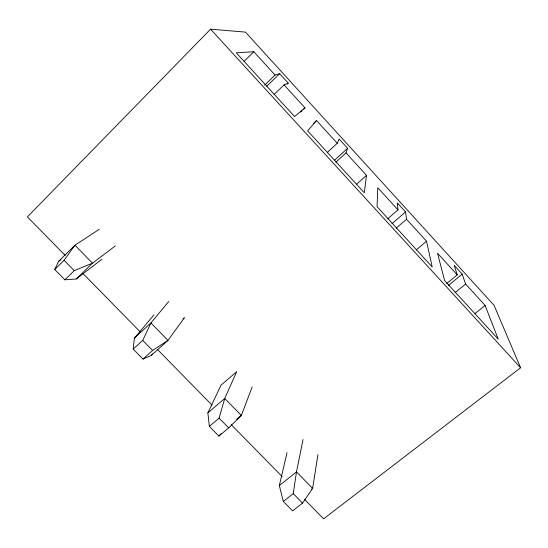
<?xml version="1.0" encoding="UTF-8"?>
<svg xmlns="http://www.w3.org/2000/svg" width="548" height="548" viewBox="0 0 548 548"><rect width="100%" height="100%" fill="white"/><g stroke="black" fill="none" stroke-linecap="round" stroke-linejoin="round"><path stroke-width="0.82" d="M183.155 318.861L184.395 317.737L167.976 340.39L151.358 355.392L143.042 359.104L133.185 349.103L134.376 338.123L153.961 314.922M337.267 143.275L339.198 139.069L347.59 148.282L346.028 152.885L366.509 175.346L364.324 192.786L307.647 130.842L316.545 120.546L337.267 143.275L327.225 152.522M317.963 454.566L312.613 488.378L302.565 503.119L292.618 510.887L283.316 501.447L293.242 493.632L296.495 471.89L303.03 439.53M283.316 501.447L279.329 485.549L287.056 452.607M209.343 426.385L219.09 418.124L224.742 398.465L236.695 371.654L221.015 385.169L207.87 412.87L209.343 426.385L218.919 436.098L228.687 427.899L241.319 415.432L252.183 386.915M133.185 349.103L142.733 340.377L150.919 322.936L168.763 301.462M101.983 259.225L76.227 278.98L64.89 279.809L54.732 269.5L58.746 261.204L74.946 245.203L99.195 229.338M54.732 269.5L64.075 260.286L74.946 245.203L92.502 263.17L115.306 245.936M151.358 355.392L152.365 354.042M218.919 436.098L221.104 433.523M304.414 499.269L323.601 518.826L520.6 367.776L494.097 305.373L245.456 32.113L210.562 29.174L27.4 216.892L65.178 255.395M244.127 61.362L253.813 51.724L275.048 75.021L279.658 73.679L288.255 83.118L287.022 84.303M64.89 279.809L74.261 270.657L92.502 263.17L76.227 278.98M264.663 85.159L275.048 75.021M266.821 86.194L279.658 73.679M274.192 94.393L284.028 84.872L288.255 83.118M300.674 112.018L301.914 110.84M303.77 109.073L305.017 107.894L284.028 84.872M313.435 123.464L316.545 120.546M134.376 338.123L150.919 322.936L167.976 340.39L152.618 350.446L143.042 359.104M334.328 160.42L347.59 148.282M335.931 162.119L346.028 152.885M356.316 184.484L366.509 175.346M387.676 218.844L397.978 209.877L397.355 202.931L405.554 211.939L406.534 219.255L426.522 241.182L432.208 266.986L377.072 206.719L377.764 187.697L397.978 209.877M391.998 223.687L405.554 211.939M396.17 228.208L406.534 219.255M207.87 412.87L224.742 398.465L241.319 415.432L236.757 419.261M416.11 250.011L426.522 241.182M305.017 107.894L294.543 116.519L236.263 52.813L253.813 51.724M446.682 283.583L457.244 274.884L454.176 265.342L462.19 274.137L465.595 284.042L485.11 305.448L498.276 339.191L444.613 280.542L437.51 253.231L457.244 274.884M448.36 285.515L462.19 274.137M455.011 292.694L465.595 284.042M475.109 313.477L485.11 305.448M279.329 485.549L296.495 471.89L312.613 488.378L311.291 489.419M58.746 261.204L60.862 259.786M83.159 273.733L140.124 331.8M157.509 349.521L212.076 405.143M231.263 424.7L282.227 476.65M64.075 260.286L74.261 270.657M142.733 340.377L152.618 350.446M219.09 418.124L228.687 427.899M293.242 493.632L302.565 503.119M210.562 29.174L520.6 367.776"/></g></svg>
